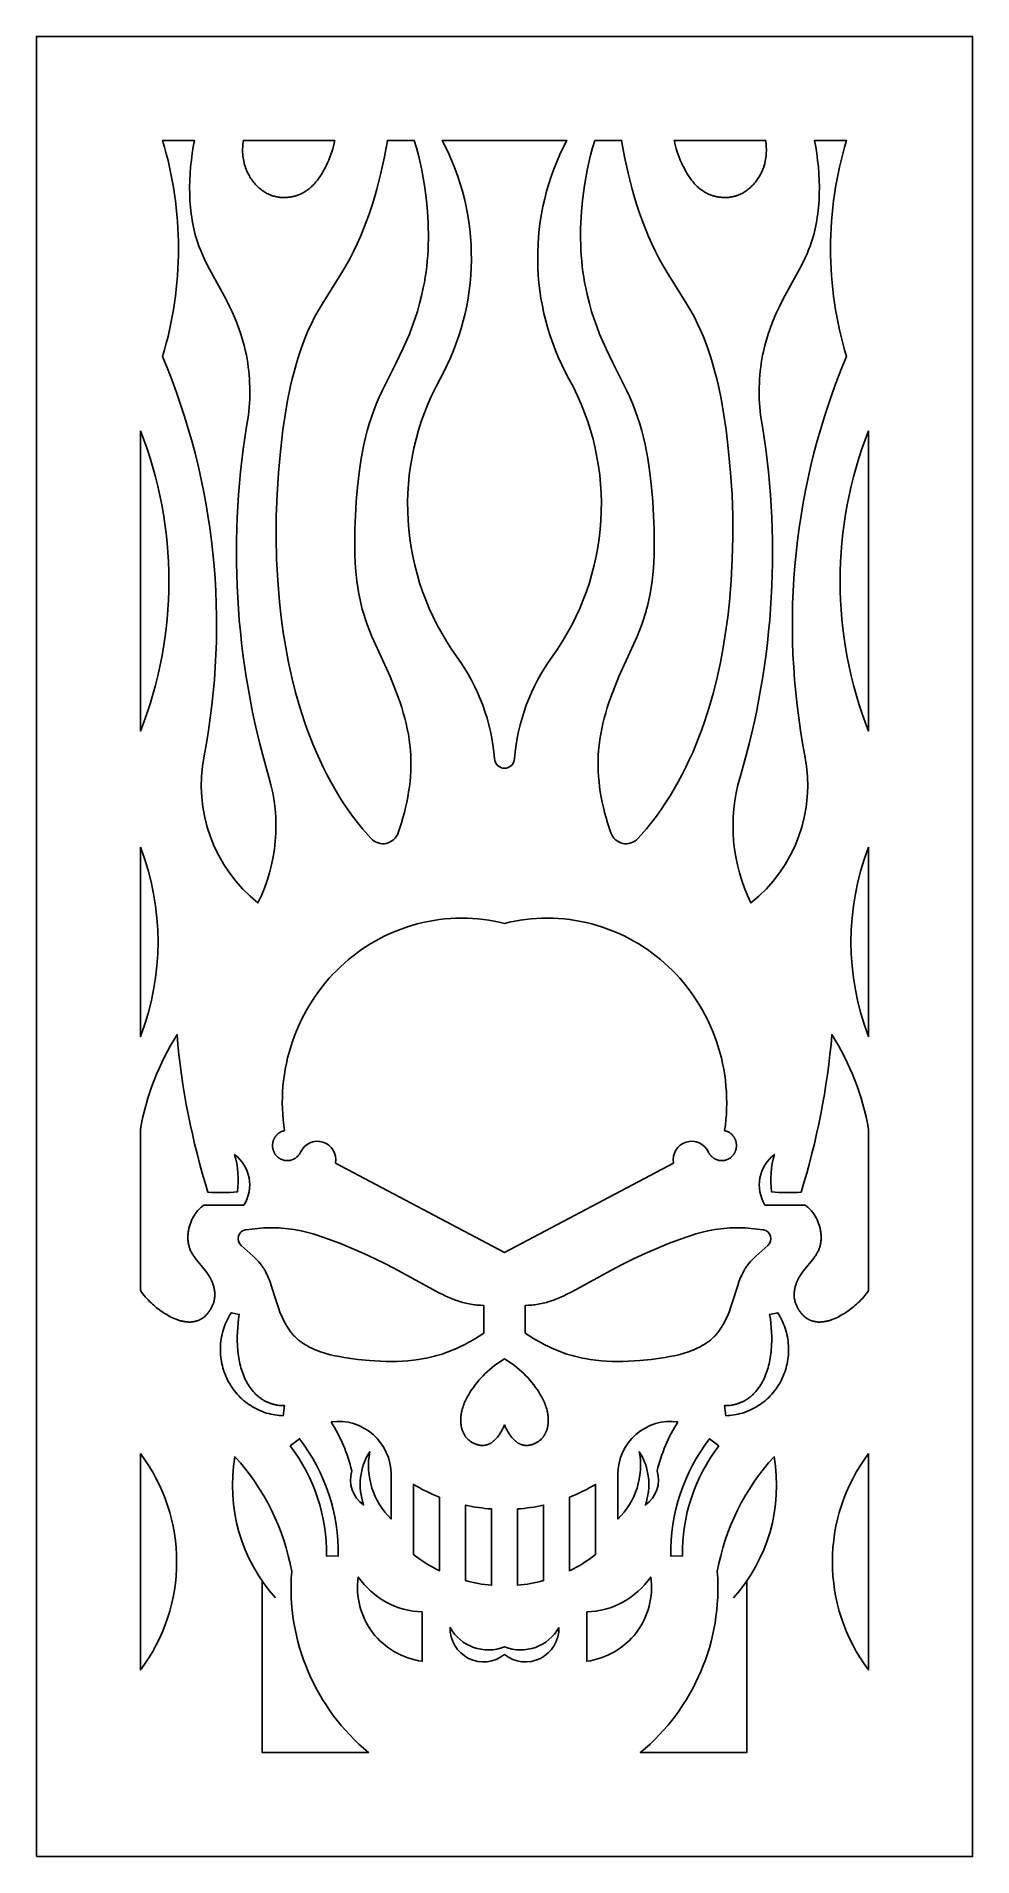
# Model space of a CAD drawing. Header units: millimetres. Extents: x 532 to 712, y 73 to 423.
import ezdxf

# ---------------------------------------------------------------- set-up
doc = ezdxf.new("R2010")
doc.units = ezdxf.units.MM
doc.layers.add('Layer 01', color=1, linetype='Continuous')

msp = doc.modelspace()

# ---------------------------------------------------------------- linework, layer by layer
at = {"layer": 'Layer 01'}
for points in [[(531.55, 72.98), (711.55, 72.98), (711.55, 422.98), (531.55, 422.98)], [(588.94, 402.98), (588.88, 402.7), (588.82, 402.42), (588.68, 401.88), (588.53, 401.33), (588.36, 400.79), (588.17, 400.26), (587.97, 399.73), (587.75, 399.2), (587.51, 398.67), (587.31, 398.24), (587.1, 397.81), (586.87, 397.38), (586.64, 396.96), (586.4, 396.55), (586.14, 396.14), (585.87, 395.75), (585.73, 395.55), (585.59, 395.36), (585.45, 395.18), (585.3, 394.99), (585.14, 394.81), (584.99, 394.64), (584.83, 394.46), (584.66, 394.3), (584.5, 394.13), (584.33, 393.98), (584.15, 393.82), (583.97, 393.67), (583.79, 393.53), (583.6, 393.39), (583.41, 393.26), (583.21, 393.13), (583.02, 393.01), (582.81, 392.9), (582.65, 392.82), (582.48, 392.73), (582.31, 392.66), (582.14, 392.58), (581.97, 392.51), (581.79, 392.45), (581.61, 392.39), (581.43, 392.33), (581.25, 392.28), (581.07, 392.23), (580.89, 392.19), (580.7, 392.15), (580.52, 392.11), (580.33, 392.08), (580.14, 392.06), (579.95, 392.04), (579.76, 392.02), (579.57, 392.01), (579.39, 392), (579.2, 392), (579.01, 392), (578.82, 392), (578.63, 392.02), (578.44, 392.03), (578.25, 392.05), (578.07, 392.08), (577.88, 392.11), (577.7, 392.14), (577.51, 392.18), (577.33, 392.23), (577.15, 392.28), (576.97, 392.33), (576.86, 392.37), (576.75, 392.41), (576.64, 392.45), (576.53, 392.49), (576.31, 392.58), (576.09, 392.68), (575.88, 392.79), (575.67, 392.91), (575.47, 393.03), (575.26, 393.15), (575.07, 393.29), (574.87, 393.43), (574.68, 393.58), (574.5, 393.73), (574.31, 393.89), (574.14, 394.05), (573.96, 394.22), (573.79, 394.39), (573.63, 394.57), (573.47, 394.75), (573.31, 394.94), (573.16, 395.13), (573.02, 395.33), (572.88, 395.52), (572.74, 395.73), (572.61, 395.93), (572.49, 396.14), (572.37, 396.35), (572.26, 396.57), (572.15, 396.78), (572.04, 397), (571.95, 397.22), (571.86, 397.45), (571.77, 397.67), (571.72, 397.83), (571.66, 397.99), (571.61, 398.16), (571.57, 398.32), (571.52, 398.48), (571.48, 398.65), (571.41, 398.98), (571.34, 399.31), (571.29, 399.64), (571.25, 399.98), (571.22, 400.31), (571.2, 400.65), (571.2, 400.98), (571.2, 401.32), (571.21, 401.65), (571.23, 401.98), (571.26, 402.32), (571.3, 402.65), (571.35, 402.98)], [(654.16, 402.98), (654.22, 402.7), (654.28, 402.42), (654.41, 401.88), (654.57, 401.33), (654.74, 400.79), (654.93, 400.26), (655.13, 399.73), (655.35, 399.2), (655.58, 398.67), (655.79, 398.24), (656, 397.81), (656.22, 397.38), (656.45, 396.96), (656.7, 396.55), (656.95, 396.14), (657.22, 395.75), (657.36, 395.55), (657.5, 395.36), (657.65, 395.18), (657.8, 394.99), (657.95, 394.81), (658.11, 394.64), (658.27, 394.46), (658.43, 394.3), (658.6, 394.13), (658.77, 393.98), (658.94, 393.82), (659.12, 393.67), (659.31, 393.53), (659.49, 393.39), (659.69, 393.26), (659.88, 393.13), (660.08, 393.01), (660.28, 392.9), (660.45, 392.82), (660.62, 392.73), (660.78, 392.66), (660.96, 392.58), (661.13, 392.51), (661.31, 392.45), (661.48, 392.39), (661.66, 392.33), (661.84, 392.28), (662.03, 392.23), (662.21, 392.19), (662.39, 392.15), (662.58, 392.11), (662.77, 392.08), (662.95, 392.06), (663.14, 392.04), (663.33, 392.02), (663.52, 392.01), (663.71, 392), (663.9, 392), (664.09, 392), (664.28, 392), (664.47, 392.02), (664.65, 392.03), (664.84, 392.05), (665.03, 392.08), (665.21, 392.11), (665.4, 392.14), (665.58, 392.18), (665.76, 392.23), (665.94, 392.28), (666.12, 392.33), (666.24, 392.37), (666.35, 392.41), (666.46, 392.45), (666.57, 392.49), (666.79, 392.58), (667, 392.68), (667.22, 392.79), (667.42, 392.91), (667.63, 393.03), (667.83, 393.15), (668.03, 393.29), (668.22, 393.43), (668.41, 393.58), (668.6, 393.73), (668.78, 393.89), (668.96, 394.05), (669.13, 394.22), (669.3, 394.39), (669.47, 394.57), (669.63, 394.75), (669.78, 394.94), (669.93, 395.13), (670.08, 395.33), (670.22, 395.52), (670.35, 395.73), (670.48, 395.93), (670.61, 396.14), (670.73, 396.35), (670.84, 396.57), (670.95, 396.78), (671.05, 397), (671.15, 397.22), (671.24, 397.45), (671.32, 397.67), (671.38, 397.83), (671.43, 397.99), (671.48, 398.16), (671.53, 398.32), (671.57, 398.48), (671.62, 398.65), (671.69, 398.98), (671.75, 399.31), (671.8, 399.64), (671.84, 399.98), (671.87, 400.31), (671.89, 400.65), (671.9, 400.98), (671.9, 401.32), (671.89, 401.65), (671.87, 401.98), (671.84, 402.32), (671.8, 402.65), (671.75, 402.98)], [(579.01, 157.75), (579.27, 159.69), (579, 159.69), (578.72, 159.7), (578.44, 159.72), (578.17, 159.75), (577.9, 159.79), (577.76, 159.81), (577.62, 159.83), (577.49, 159.86), (577.35, 159.89), (577.22, 159.92), (577.09, 159.96), (576.95, 160), (576.82, 160.04), (576.69, 160.08), (576.56, 160.12), (576.42, 160.17), (576.29, 160.22), (576.16, 160.27), (576.03, 160.33), (575.91, 160.38), (575.78, 160.44), (575.65, 160.51), (575.52, 160.57), (575.4, 160.64), (575.28, 160.71), (575.15, 160.78), (575.03, 160.86), (574.91, 160.94), (574.79, 161.02), (574.67, 161.1), (574.55, 161.19), (574.43, 161.28), (574.32, 161.37), (574.2, 161.46), (574.09, 161.56), (573.97, 161.66), (573.86, 161.76), (573.75, 161.86), (573.64, 161.97), (573.54, 162.08), (573.43, 162.19), (573.22, 162.42), (573.02, 162.66), (572.82, 162.92), (572.63, 163.18), (572.45, 163.45), (572.27, 163.73), (572.1, 164.02), (571.93, 164.32), (571.77, 164.62), (571.62, 164.94), (571.48, 165.26), (571.34, 165.59), (571.21, 165.93), (571.09, 166.28), (570.98, 166.63), (570.87, 166.99), (570.77, 167.36), (570.68, 167.73), (570.59, 168.11), (570.52, 168.5), (570.45, 168.89), (570.39, 169.28), (570.33, 169.68), (570.28, 170.08), (570.25, 170.49), (570.21, 170.9), (570.19, 171.31), (570.16, 172.15), (570.16, 172.99), (570.19, 173.83), (570.25, 174.68), (570.33, 175.53), (570.43, 176.38), (570.56, 177.22), (569.01, 177.56), (568.8, 177.22), (568.59, 176.87), (568.4, 176.51), (568.21, 176.14), (568.04, 175.76), (567.87, 175.37), (567.72, 174.98), (567.58, 174.58), (567.45, 174.17), (567.34, 173.76), (567.24, 173.34), (567.15, 172.91), (567.08, 172.49), (567.02, 172.06), (566.97, 171.62), (566.94, 171.19), (566.93, 170.76), (566.93, 170.32), (566.94, 169.89), (566.97, 169.45), (567.01, 169.02), (567.06, 168.6), (567.13, 168.17), (567.21, 167.75), (567.31, 167.34), (567.42, 166.93), (567.54, 166.53), (567.67, 166.13), (567.82, 165.74), (567.97, 165.36), (568.14, 164.99), (568.32, 164.62), (568.5, 164.27), (568.71, 163.91), (568.92, 163.56), (569.14, 163.22), (569.38, 162.88), (569.63, 162.54), (569.9, 162.22), (570.17, 161.9), (570.46, 161.58), (570.75, 161.28), (571.06, 160.99), (571.38, 160.71), (571.71, 160.43), (572.05, 160.17), (572.39, 159.92), (572.75, 159.69), (573.11, 159.46), (573.48, 159.25), (573.86, 159.05), (574.24, 158.87), (574.63, 158.7), (575.02, 158.54), (575.41, 158.4), (575.81, 158.27), (576.21, 158.15), (576.61, 158.05), (577.01, 157.97), (577.42, 157.9), (577.82, 157.84), (578.22, 157.8), (578.62, 157.77)], [(664.08, 157.75), (663.82, 159.69), (664.1, 159.69), (664.38, 159.7), (664.65, 159.72), (664.93, 159.75), (665.2, 159.79), (665.33, 159.81), (665.47, 159.83), (665.61, 159.86), (665.74, 159.89), (665.88, 159.92), (666.01, 159.96), (666.14, 160), (666.28, 160.04), (666.41, 160.08), (666.54, 160.12), (666.67, 160.17), (666.8, 160.22), (666.93, 160.27), (667.06, 160.33), (667.19, 160.38), (667.32, 160.44), (667.44, 160.51), (667.57, 160.57), (667.7, 160.64), (667.82, 160.71), (667.94, 160.78), (668.07, 160.86), (668.19, 160.94), (668.31, 161.02), (668.43, 161.1), (668.55, 161.19), (668.66, 161.28), (668.78, 161.37), (668.89, 161.46), (669.01, 161.56), (669.12, 161.66), (669.23, 161.76), (669.34, 161.86), (669.45, 161.97), (669.56, 162.08), (669.67, 162.19), (669.87, 162.42), (670.08, 162.66), (670.27, 162.92), (670.46, 163.18), (670.65, 163.45), (670.83, 163.73), (671, 164.02), (671.16, 164.32), (671.32, 164.62), (671.47, 164.94), (671.62, 165.26), (671.75, 165.59), (671.88, 165.93), (672, 166.28), (672.12, 166.63), (672.23, 166.99), (672.33, 167.36), (672.42, 167.73), (672.5, 168.11), (672.58, 168.5), (672.65, 168.89), (672.71, 169.28), (672.76, 169.68), (672.81, 170.08), (672.85, 170.49), (672.88, 170.9), (672.91, 171.31), (672.93, 172.15), (672.93, 172.99), (672.9, 173.83), (672.85, 174.68), (672.77, 175.53), (672.66, 176.38), (672.53, 177.22), (674.08, 177.56), (674.3, 177.22), (674.5, 176.87), (674.7, 176.51), (674.88, 176.14), (675.06, 175.76), (675.22, 175.37), (675.37, 174.98), (675.51, 174.58), (675.64, 174.17), (675.75, 173.76), (675.86, 173.34), (675.94, 172.91), (676.02, 172.49), (676.08, 172.06), (676.12, 171.62), (676.15, 171.19), (676.17, 170.76), (676.17, 170.32), (676.16, 169.89), (676.13, 169.45), (676.09, 169.02), (676.03, 168.6), (675.96, 168.17), (675.88, 167.75), (675.79, 167.34), (675.68, 166.93), (675.56, 166.53), (675.42, 166.13), (675.28, 165.74), (675.12, 165.36), (674.96, 164.99), (674.78, 164.62), (674.59, 164.27), (674.39, 163.91), (674.18, 163.56), (673.95, 163.22), (673.71, 162.88), (673.46, 162.54), (673.2, 162.22), (672.93, 161.9), (672.64, 161.58), (672.34, 161.28), (672.03, 160.99), (671.71, 160.71), (671.39, 160.43), (671.05, 160.17), (670.7, 159.92), (670.35, 159.69), (669.98, 159.46), (669.61, 159.25), (669.24, 159.05), (668.85, 158.87), (668.47, 158.7), (668.08, 158.54), (667.68, 158.4), (667.28, 158.27), (666.88, 158.15), (666.48, 158.05), (666.08, 157.97), (665.68, 157.9), (665.28, 157.84), (664.88, 157.8), (664.48, 157.77)], [(621.55, 168.7), (622.05, 168.4), (622.54, 168.08), (623.01, 167.75), (623.48, 167.41), (623.94, 167.04), (624.39, 166.67), (624.83, 166.28), (625.25, 165.87), (625.67, 165.45), (626.07, 165.02), (626.45, 164.58), (626.83, 164.13), (627.19, 163.67), (627.54, 163.19), (627.87, 162.71), (628.19, 162.22), (628.49, 161.71), (628.64, 161.45), (628.78, 161.2), (628.91, 160.93), (629.04, 160.67), (629.17, 160.4), (629.28, 160.14), (629.39, 159.86), (629.49, 159.59), (629.58, 159.31), (629.66, 159.03), (629.74, 158.74), (629.77, 158.6), (629.8, 158.45), (629.83, 158.31), (629.86, 158.16), (629.88, 158.02), (629.9, 157.87), (629.92, 157.72), (629.93, 157.58), (629.94, 157.43), (629.95, 157.29), (629.96, 157.14), (629.96, 156.99), (629.96, 156.84), (629.96, 156.7), (629.96, 156.55), (629.95, 156.4), (629.94, 156.26), (629.92, 156.11), (629.9, 155.97), (629.88, 155.82), (629.86, 155.68), (629.83, 155.53), (629.79, 155.39), (629.76, 155.25), (629.72, 155.11), (629.67, 154.97), (629.63, 154.84), (629.57, 154.7), (629.52, 154.57), (629.46, 154.44), (629.4, 154.31), (629.33, 154.18), (629.25, 154.06), (629.18, 153.94), (629.14, 153.88), (629.1, 153.82), (629.05, 153.76), (629.01, 153.7), (628.97, 153.64), (628.92, 153.59), (628.87, 153.53), (628.83, 153.48), (628.74, 153.38), (628.66, 153.29), (628.57, 153.21), (628.47, 153.12), (628.38, 153.04), (628.28, 152.96), (628.18, 152.88), (628.08, 152.81), (627.97, 152.74), (627.86, 152.67), (627.75, 152.61), (627.64, 152.54), (627.53, 152.48), (627.42, 152.43), (627.3, 152.38), (627.18, 152.33), (627.07, 152.28), (626.95, 152.24), (626.83, 152.2), (626.71, 152.17), (626.59, 152.13), (626.47, 152.11), (626.35, 152.09), (626.23, 152.07), (626.11, 152.05), (626.04, 152.05), (625.98, 152.04), (625.92, 152.04), (625.86, 152.04), (625.8, 152.03), (625.75, 152.03), (625.69, 152.03), (625.63, 152.04), (625.57, 152.04), (625.51, 152.04), (625.45, 152.05), (625.39, 152.06), (625.33, 152.06), (625.28, 152.07), (625.19, 152.09), (625.11, 152.11), (625.03, 152.13), (624.95, 152.15), (624.87, 152.17), (624.8, 152.2), (624.72, 152.23), (624.64, 152.26), (624.57, 152.29), (624.49, 152.33), (624.42, 152.36), (624.34, 152.4), (624.27, 152.44), (624.19, 152.48), (624.12, 152.53), (624.05, 152.57), (623.98, 152.62), (623.91, 152.67), (623.84, 152.72), (623.77, 152.78), (623.71, 152.83), (623.64, 152.89), (623.57, 152.94), (623.51, 153), (623.38, 153.12), (623.25, 153.25), (623.13, 153.38), (623.01, 153.52), (622.89, 153.66), (622.78, 153.8), (622.67, 153.95), (622.56, 154.1), (622.46, 154.25), (622.36, 154.4), (622.26, 154.56), (622.17, 154.72), (622.08, 154.88), (621.99, 155.04), (621.91, 155.2), (621.83, 155.36), (621.68, 155.68), (621.55, 156), (621.41, 155.68), (621.27, 155.36), (621.19, 155.2), (621.1, 155.04), (621.02, 154.88), (620.93, 154.72), (620.83, 154.56), (620.74, 154.4), (620.64, 154.25), (620.53, 154.1), (620.43, 153.95), (620.32, 153.8), (620.2, 153.66), (620.09, 153.52), (619.97, 153.38), (619.84, 153.25), (619.72, 153.12), (619.59, 153), (619.52, 152.94), (619.46, 152.89), (619.39, 152.83), (619.32, 152.78), (619.25, 152.72), (619.18, 152.67), (619.12, 152.62), (619.04, 152.57), (618.97, 152.53), (618.9, 152.48), (618.83, 152.44), (618.75, 152.4), (618.68, 152.36), (618.61, 152.33), (618.53, 152.29), (618.45, 152.26), (618.38, 152.23), (618.3, 152.2), (618.22, 152.17), (618.14, 152.15), (618.06, 152.13), (617.98, 152.11), (617.9, 152.09), (617.82, 152.07), (617.76, 152.06), (617.7, 152.06), (617.65, 152.05), (617.59, 152.04), (617.53, 152.04), (617.47, 152.04), (617.41, 152.03), (617.35, 152.03), (617.29, 152.03), (617.23, 152.04), (617.17, 152.04), (617.11, 152.04), (617.05, 152.05), (616.99, 152.05), (616.87, 152.07), (616.75, 152.09), (616.63, 152.11), (616.51, 152.13), (616.39, 152.17), (616.27, 152.2), (616.15, 152.24), (616.03, 152.28), (615.91, 152.33), (615.8, 152.38), (615.68, 152.43), (615.57, 152.48), (615.45, 152.54), (615.34, 152.61), (615.23, 152.67), (615.13, 152.74), (615.02, 152.81), (614.92, 152.88), (614.82, 152.96), (614.72, 153.04), (614.62, 153.12), (614.53, 153.21), (614.44, 153.29), (614.35, 153.38), (614.27, 153.48), (614.22, 153.53), (614.17, 153.59), (614.13, 153.64), (614.08, 153.7), (614.04, 153.76), (614, 153.82), (613.96, 153.88), (613.92, 153.94), (613.84, 154.06), (613.77, 154.18), (613.7, 154.31), (613.64, 154.44), (613.58, 154.57), (613.52, 154.7), (613.47, 154.84), (613.42, 154.97), (613.38, 155.11), (613.34, 155.25), (613.3, 155.39), (613.27, 155.53), (613.24, 155.68), (613.21, 155.82), (613.19, 155.97), (613.17, 156.11), (613.16, 156.26), (613.15, 156.4), (613.14, 156.55), (613.13, 156.7), (613.13, 156.84), (613.13, 156.99), (613.13, 157.14), (613.14, 157.29), (613.15, 157.43), (613.16, 157.58), (613.18, 157.72), (613.19, 157.87), (613.22, 158.02), (613.24, 158.16), (613.26, 158.31), (613.29, 158.45), (613.32, 158.6), (613.36, 158.74), (613.43, 159.03), (613.51, 159.31), (613.61, 159.59), (613.71, 159.86), (613.81, 160.14), (613.93, 160.4), (614.05, 160.67), (614.18, 160.93), (614.32, 161.2), (614.46, 161.45), (614.6, 161.71), (614.91, 162.22), (615.22, 162.71), (615.56, 163.19), (615.9, 163.67), (616.27, 164.13), (616.64, 164.58), (617.03, 165.02), (617.43, 165.45), (617.84, 165.87), (618.27, 166.28), (618.7, 166.67), (619.15, 167.04), (619.61, 167.41), (620.08, 167.75), (620.56, 168.08), (621.05, 168.4)]]:
    msp.add_lwpolyline(points, close=True, dxfattribs=at)
for points in [[(555.81, 361.41, 0.147208), (555.81, 402.98), (561.93, 402.98), (561.71, 401.72), (561.51, 400.46), (561.34, 399.18), (561.2, 397.89), (561.1, 396.59), (561.03, 395.29), (561.01, 394), (561.02, 392.7), (561.07, 391.4), (561.11, 390.76), (561.17, 390.11), (561.24, 389.47), (561.31, 388.84), (561.4, 388.2), (561.5, 387.57), (561.62, 386.94), (561.75, 386.32), (561.89, 385.7), (562.04, 385.08), (562.21, 384.47), (562.39, 383.86), (562.58, 383.26), (562.79, 382.67), (563.08, 381.91), (563.39, 381.16), (563.72, 380.42), (564.07, 379.69), (564.8, 378.24), (567.95, 372.5), (568.7, 371.04), (569.19, 370.01), (569.65, 368.96), (570.09, 367.9), (570.49, 366.82), (570.86, 365.74), (571.19, 364.64), (571.5, 363.53), (571.76, 362.41), (571.92, 361.66), (572.06, 360.9), (572.18, 360.14), (572.29, 359.38), (572.38, 358.61), (572.45, 357.84), (572.51, 357.07), (572.55, 356.3), (572.58, 355.53), (572.59, 354.75), (572.58, 353.98), (572.56, 353.21), (572.53, 352.44), (572.48, 351.67), (572.41, 350.9), (572.33, 350.14, 0.115976), (576.24, 280.55, -0.188967), (574.15, 256.35, -0.279578), (563.78, 284.65, 0.148381)], [(604.19, 402.98), (604.61, 401.56), (604.99, 400.14), (605.33, 398.7), (605.64, 397.26), (605.92, 395.8), (606.16, 394.34), (606.37, 392.88), (606.55, 391.4), (606.74, 389.3), (606.87, 387.19), (606.9, 386.13), (606.92, 385.08), (606.91, 384.02), (606.89, 382.97), (606.85, 381.91), (606.78, 380.86), (606.7, 379.81), (606.59, 378.76), (606.46, 377.72), (606.31, 376.67), (606.14, 375.64), (605.94, 374.61), (605.61, 373.09), (605.23, 371.59), (604.8, 370.1), (604.33, 368.63), (603.81, 367.17), (603.26, 365.72), (602.66, 364.29), (602.03, 362.88), (600.73, 360.22), (598.08, 354.96), (597.47, 353.63), (596.89, 352.28), (596.4, 351.02), (595.95, 349.74), (595.54, 348.45), (595.17, 347.14), (594.83, 345.83), (594.52, 344.5), (594.25, 343.16), (594, 341.81), (593.78, 340.45), (593.59, 339.08), (593.28, 336.33), (593.05, 333.55), (592.89, 330.76), (592.79, 328.24), (592.75, 325.72), (592.8, 323.21), (592.85, 321.96), (592.93, 320.72), (593.04, 319.48), (593.17, 318.25), (593.34, 317.03), (593.54, 315.82), (593.78, 314.62), (594.06, 313.43), (594.21, 312.83), (594.37, 312.25), (594.55, 311.66), (594.73, 311.08), (594.93, 310.49), (595.14, 309.9), (595.59, 308.74), (596.07, 307.58), (599.55, 299.88), (600.36, 297.91), (601.11, 295.92), (601.46, 294.92), (601.79, 293.91), (602.09, 292.9), (602.38, 291.88), (602.63, 290.85), (602.86, 289.83), (603.06, 288.79), (603.23, 287.76), (603.36, 286.71), (603.46, 285.67), (603.53, 284.68), (603.56, 283.68), (603.56, 282.69), (603.53, 281.69), (603.47, 280.69), (603.38, 279.69), (603.26, 278.69), (603.12, 277.69), (602.95, 276.7), (602.76, 275.7), (602.54, 274.71), (602.3, 273.73), (602.03, 272.74), (601.74, 271.77), (601.43, 270.8), (601.1, 269.84, -0.570777), (595.9, 268.74), (595.27, 269.43), (594.26, 270.61), (593.29, 271.82), (592.35, 273.06), (591.44, 274.33), (590.56, 275.62), (589.72, 276.94), (588.92, 278.28), (588.14, 279.64), (587.4, 281.03), (586.69, 282.43), (586.01, 283.85), (585.37, 285.29), (584.75, 286.74), (584.16, 288.21), (583.61, 289.68), (583.08, 291.17), (582.62, 292.57), (582.18, 293.98), (581.37, 296.82), (580.65, 299.69), (580.03, 302.57), (579.49, 305.47), (579.02, 308.38), (578.63, 311.31), (578.31, 314.24), (577.96, 318.36), (577.74, 322.48), (577.64, 326.61), (577.67, 330.75), (577.81, 334.89), (578.07, 339.04), (578.46, 343.19), (578.96, 347.34), (579.37, 350.16), (579.85, 352.97), (580.42, 355.76), (580.74, 357.14), (581.09, 358.51), (581.46, 359.87), (581.87, 361.22), (582.31, 362.56), (582.78, 363.88), (583.29, 365.18), (583.83, 366.46), (584.42, 367.73), (585.04, 368.97), (585.74, 370.23), (586.46, 371.47), (590.29, 377.59), (591.03, 378.84), (591.79, 380.23), (592.52, 381.64), (593.2, 383.07), (593.85, 384.52), (594.46, 385.99), (595.04, 387.48), (595.58, 388.98), (596.08, 390.5), (596.56, 392.03), (597, 393.58), (597.41, 395.13), (597.79, 396.69), (598.47, 399.82), (599.05, 402.98)], [(621.55, 282.26, 0.391343), (623.49, 284.1, -0.138297), (630.7, 303.68, 0.290571), (633.94, 357.11, -0.252956), (633.52, 402.98), (609.58, 402.98, -0.252956), (609.16, 357.11, 0.290571), (612.4, 303.68, -0.138297), (619.61, 284.1, 0.391343)], [(638.9, 402.98), (638.49, 401.56), (638.11, 400.14), (637.76, 398.7), (637.45, 397.26), (637.17, 395.8), (636.93, 394.34), (636.72, 392.88), (636.54, 391.4), (636.35, 389.3), (636.23, 387.19), (636.19, 386.13), (636.18, 385.08), (636.18, 384.02), (636.21, 382.97), (636.25, 381.91), (636.31, 380.86), (636.4, 379.81), (636.51, 378.76), (636.64, 377.72), (636.79, 376.67), (636.96, 375.64), (637.16, 374.61), (637.49, 373.09), (637.87, 371.59), (638.29, 370.1), (638.77, 368.63), (639.28, 367.17), (639.84, 365.72), (640.44, 364.29), (641.07, 362.88), (642.36, 360.22), (645.01, 354.96), (645.63, 353.63), (646.2, 352.28), (646.69, 351.02), (647.14, 349.74), (647.55, 348.45), (647.93, 347.14), (648.27, 345.83), (648.58, 344.5), (648.85, 343.16), (649.1, 341.81), (649.31, 340.45), (649.51, 339.08), (649.82, 336.33), (650.05, 333.55), (650.21, 330.76), (650.31, 328.24), (650.34, 325.72), (650.3, 323.21), (650.25, 321.96), (650.17, 320.72), (650.06, 319.48), (649.92, 318.25), (649.75, 317.03), (649.55, 315.82), (649.31, 314.62), (649.04, 313.43), (648.88, 312.83), (648.72, 312.25), (648.55, 311.66), (648.36, 311.08), (648.16, 310.49), (647.95, 309.9), (647.51, 308.74), (647.03, 307.58), (643.54, 299.88), (642.73, 297.91), (641.98, 295.92), (641.63, 294.92), (641.31, 293.91), (641, 292.9), (640.72, 291.88), (640.46, 290.85), (640.24, 289.83), (640.04, 288.79), (639.87, 287.76), (639.73, 286.71), (639.63, 285.67), (639.57, 284.68), (639.54, 283.68), (639.54, 282.69), (639.57, 281.69), (639.63, 280.69), (639.72, 279.69), (639.83, 278.69), (639.97, 277.69), (640.14, 276.7), (640.34, 275.7), (640.56, 274.71), (640.8, 273.73), (641.07, 272.74), (641.36, 271.77), (641.67, 270.8), (642, 269.84, 0.570777), (647.2, 268.74), (647.82, 269.43), (648.83, 270.61), (649.81, 271.82), (650.75, 273.06), (651.66, 274.33), (652.53, 275.62), (653.37, 276.94), (654.18, 278.28), (654.95, 279.64), (655.69, 281.03), (656.4, 282.43), (657.08, 283.85), (657.73, 285.29), (658.35, 286.74), (658.93, 288.21), (659.49, 289.68), (660.01, 291.17), (660.48, 292.57), (660.92, 293.98), (661.73, 296.82), (662.44, 299.69), (663.07, 302.57), (663.61, 305.47), (664.07, 308.38), (664.46, 311.31), (664.79, 314.24), (665.13, 318.36), (665.35, 322.48), (665.45, 326.61), (665.43, 330.75), (665.29, 334.89), (665.02, 339.04), (664.64, 343.19), (664.14, 347.34), (663.72, 350.16), (663.24, 352.97), (662.67, 355.76), (662.35, 357.14), (662.01, 358.51), (661.63, 359.87), (661.23, 361.22), (660.79, 362.56), (660.32, 363.88), (659.81, 365.18), (659.26, 366.46), (658.68, 367.73), (658.05, 368.97), (657.36, 370.23), (656.63, 371.47), (652.8, 377.59), (652.07, 378.84), (651.3, 380.23), (650.58, 381.64), (649.89, 383.07), (649.24, 384.52), (648.63, 385.99), (648.06, 387.48), (647.52, 388.98), (647.01, 390.5), (646.54, 392.03), (646.1, 393.58), (645.68, 395.13), (645.3, 396.69), (644.62, 399.82), (644.05, 402.98)], [(687.29, 361.41, -0.147208), (687.29, 402.98), (681.16, 402.98), (681.39, 401.72), (681.59, 400.46), (681.76, 399.18), (681.89, 397.89), (682, 396.59), (682.06, 395.29), (682.09, 394), (682.08, 392.7), (682.02, 391.4), (681.98, 390.76), (681.93, 390.11), (681.86, 389.47), (681.78, 388.84), (681.69, 388.2), (681.59, 387.57), (681.48, 386.94), (681.35, 386.32), (681.21, 385.7), (681.06, 385.08), (680.89, 384.47), (680.71, 383.86), (680.52, 383.26), (680.31, 382.67), (680.02, 381.91), (679.71, 381.16), (679.38, 380.42), (679.03, 379.69), (678.29, 378.24), (675.14, 372.5), (674.4, 371.04), (673.91, 370.01), (673.44, 368.96), (673.01, 367.9), (672.61, 366.82), (672.24, 365.74), (671.9, 364.64), (671.6, 363.53), (671.33, 362.41), (671.18, 361.66), (671.04, 360.9), (670.92, 360.14), (670.81, 359.38), (670.72, 358.61), (670.65, 357.84), (670.59, 357.07), (670.55, 356.3), (670.52, 355.53), (670.51, 354.75), (670.51, 353.98), (670.53, 353.21), (670.57, 352.44), (670.62, 351.67), (670.68, 350.9), (670.76, 350.14, -0.115976), (666.85, 280.55, 0.188967), (668.94, 256.35, 0.279578), (679.31, 284.65, -0.148381)], [(551.55, 347.15, -0.188983), (551.55, 289.39)], [(691.55, 347.15, 0.188983), (691.55, 289.39)], [(551.55, 267.1, -0.18578), (551.55, 230.65)], [(691.55, 267.1, 0.18578), (691.55, 230.65)], [(621.55, 252.42), (622.54, 252.65), (623.55, 252.86), (624.57, 253.03), (625.6, 253.17), (626.65, 253.29), (627.69, 253.37), (628.75, 253.42), (629.81, 253.43), (630.88, 253.41), (631.95, 253.36), (633.02, 253.27), (634.09, 253.15), (635.15, 252.99), (636.22, 252.8), (637.28, 252.57), (638.33, 252.32), (639.37, 252.02), (640.4, 251.7), (641.42, 251.34), (642.43, 250.95), (643.43, 250.53), (644.4, 250.07), (645.36, 249.59), (646.31, 249.08), (647.23, 248.54), (648.14, 247.98), (649.02, 247.39), (649.88, 246.77), (650.71, 246.14), (651.53, 245.48), (652.31, 244.8), (653.08, 244.1), (653.82, 243.38), (654.54, 242.64), (655.25, 241.86), (655.94, 241.06), (656.61, 240.24), (657.26, 239.38), (657.89, 238.51), (658.49, 237.61), (659.07, 236.69), (659.62, 235.75), (660.14, 234.79), (660.63, 233.81), (661.1, 232.81), (661.54, 231.79), (661.94, 230.77), (662.32, 229.72), (662.66, 228.67), (662.97, 227.61), (663.25, 226.54), (663.49, 225.46), (663.7, 224.38), (663.88, 223.29), (664.02, 222.2), (664.13, 221.11), (664.21, 220.02), (664.26, 218.94), (664.27, 217.86), (664.25, 216.78), (664.2, 215.72), (664.12, 214.66), (664.01, 213.61), (663.86, 212.57), (663.95, 212.55), (664.03, 212.53), (664.12, 212.5), (664.2, 212.48), (664.29, 212.45), (664.37, 212.41), (664.45, 212.38), (664.54, 212.34), (664.62, 212.3), (664.7, 212.25), (664.78, 212.21), (664.85, 212.16), (664.93, 212.1), (665, 212.05), (665.08, 211.99), (665.15, 211.93), (665.22, 211.87), (665.29, 211.8), (665.35, 211.74), (665.41, 211.67), (665.47, 211.6), (665.53, 211.52), (665.59, 211.45), (665.64, 211.37), (665.69, 211.3), (665.74, 211.22), (665.78, 211.14), (665.82, 211.06), (665.86, 210.98), (665.9, 210.89), (665.94, 210.81), (665.97, 210.73), (666, 210.64), (666.02, 210.56), (666.05, 210.47), (666.07, 210.38), (666.09, 210.29), (666.1, 210.2), (666.12, 210.11), (666.13, 210.02), (666.14, 209.93), (666.14, 209.83), (666.14, 209.74), (666.14, 209.65), (666.14, 209.55), (666.13, 209.46), (666.12, 209.36), (666.11, 209.27), (666.1, 209.18), (666.08, 209.08), (666.06, 208.99), (666.03, 208.9), (666, 208.81), (665.98, 208.72), (665.94, 208.63), (665.91, 208.55), (665.87, 208.46), (665.83, 208.38), (665.79, 208.3), (665.74, 208.22), (665.7, 208.14), (665.65, 208.07), (665.6, 207.99), (665.55, 207.92), (665.49, 207.85), (665.43, 207.79), (665.38, 207.72), (665.31, 207.65), (665.25, 207.59), (665.18, 207.53), (665.11, 207.47), (665.04, 207.41), (664.97, 207.35), (664.9, 207.3), (664.82, 207.25), (664.74, 207.2), (664.66, 207.15), (664.58, 207.11), (664.5, 207.07), (664.41, 207.03), (664.33, 207), (664.24, 206.96), (664.15, 206.93), (664.07, 206.91), (663.98, 206.88), (663.89, 206.86), (663.8, 206.84), (663.71, 206.83), (663.62, 206.82), (663.53, 206.81), (663.44, 206.8), (663.35, 206.8), (663.26, 206.8), (663.17, 206.8), (663.09, 206.81), (663, 206.82), (662.91, 206.83), (662.83, 206.84), (662.74, 206.86), (662.65, 206.88), (662.57, 206.9), (662.48, 206.93), (662.4, 206.95), (662.31, 206.99), (662.23, 207.02), (662.14, 207.06), (662.06, 207.1), (661.98, 207.14), (661.9, 207.19), (661.82, 207.23), (661.74, 207.28), (661.67, 207.34), (661.59, 207.39), (661.52, 207.45), (661.45, 207.51), (661.38, 207.58), (661.31, 207.64), (661.25, 207.71), (661.19, 207.78), (661.13, 207.85), (661.07, 207.92), (661.02, 207.99), (660.97, 208.07), (660.92, 208.15), (660.87, 208.22), (660.83, 208.3), (660.79, 208.38), (660.75, 208.46, 0.883883), (654.06, 206.34), (621.55, 189.15), (589.04, 206.34, 0.883883), (582.35, 208.46), (582.31, 208.38), (582.27, 208.3), (582.23, 208.22), (582.18, 208.15), (582.13, 208.07), (582.08, 207.99), (582.02, 207.92), (581.97, 207.85), (581.91, 207.78), (581.85, 207.71), (581.78, 207.64), (581.72, 207.58), (581.65, 207.51), (581.58, 207.45), (581.5, 207.39), (581.43, 207.34), (581.35, 207.28), (581.28, 207.23), (581.2, 207.19), (581.12, 207.14), (581.04, 207.1), (580.95, 207.06), (580.87, 207.02), (580.78, 206.99), (580.7, 206.95), (580.61, 206.93), (580.53, 206.9), (580.44, 206.88), (580.35, 206.86), (580.27, 206.84), (580.18, 206.83), (580.1, 206.82), (580.01, 206.81), (579.92, 206.8), (579.83, 206.8), (579.75, 206.8), (579.66, 206.8), (579.57, 206.81), (579.48, 206.82), (579.39, 206.83), (579.3, 206.84), (579.21, 206.86), (579.12, 206.88), (579.03, 206.91), (578.94, 206.93), (578.85, 206.96), (578.77, 207), (578.68, 207.03), (578.6, 207.07), (578.52, 207.11), (578.43, 207.15), (578.35, 207.2), (578.28, 207.25), (578.2, 207.3), (578.12, 207.35), (578.05, 207.41), (577.98, 207.47), (577.91, 207.53), (577.85, 207.59), (577.78, 207.65), (577.72, 207.72), (577.66, 207.79), (577.6, 207.85), (577.55, 207.92), (577.5, 207.99), (577.45, 208.07), (577.4, 208.14), (577.35, 208.22), (577.31, 208.3), (577.27, 208.38), (577.23, 208.46), (577.19, 208.55), (577.15, 208.63), (577.12, 208.72), (577.09, 208.81), (577.06, 208.9), (577.04, 208.99), (577.02, 209.08), (577, 209.18), (576.98, 209.27), (576.97, 209.36), (576.96, 209.46), (576.96, 209.55), (576.95, 209.65), (576.95, 209.74), (576.95, 209.83), (576.96, 209.93), (576.97, 210.02), (576.98, 210.11), (576.99, 210.2), (577.01, 210.29), (577.03, 210.38), (577.05, 210.47), (577.07, 210.56), (577.1, 210.64), (577.13, 210.73), (577.16, 210.81), (577.19, 210.89), (577.23, 210.98), (577.27, 211.06), (577.31, 211.14), (577.36, 211.22), (577.41, 211.3), (577.46, 211.37), (577.51, 211.45), (577.56, 211.52), (577.62, 211.6), (577.68, 211.67), (577.75, 211.74), (577.81, 211.8), (577.88, 211.87), (577.95, 211.93), (578.02, 211.99), (578.09, 212.05), (578.17, 212.1), (578.24, 212.16), (578.32, 212.21), (578.4, 212.25), (578.48, 212.3), (578.56, 212.34), (578.64, 212.38), (578.72, 212.41), (578.81, 212.45), (578.89, 212.48), (578.98, 212.5), (579.06, 212.53), (579.15, 212.55), (579.23, 212.57), (579.09, 213.61), (578.98, 214.66), (578.9, 215.72), (578.85, 216.78), (578.83, 217.86), (578.84, 218.94), (578.89, 220.02), (578.96, 221.11), (579.07, 222.2), (579.22, 223.29), (579.4, 224.38), (579.61, 225.46), (579.85, 226.54), (580.13, 227.61), (580.44, 228.67), (580.78, 229.72), (581.15, 230.77), (581.56, 231.79), (581.99, 232.81), (582.46, 233.81), (582.96, 234.79), (583.48, 235.75), (584.03, 236.69), (584.61, 237.61), (585.21, 238.51), (585.83, 239.38), (586.48, 240.24), (587.15, 241.06), (587.84, 241.86), (588.55, 242.64), (589.28, 243.38), (590.02, 244.1), (590.78, 244.8), (591.57, 245.48), (592.38, 246.14), (593.22, 246.77), (594.08, 247.39), (594.96, 247.98), (595.86, 248.54), (596.79, 249.08), (597.73, 249.59), (598.69, 250.07), (599.67, 250.53), (600.66, 250.95), (601.67, 251.34), (602.69, 251.7), (603.73, 252.02), (604.77, 252.32), (605.82, 252.57), (606.88, 252.8), (607.94, 252.99), (609.01, 253.15), (610.08, 253.27), (611.15, 253.36), (612.22, 253.41), (613.28, 253.43), (614.34, 253.42), (615.4, 253.37), (616.45, 253.29), (617.49, 253.17), (618.52, 253.03), (619.54, 252.86), (620.55, 252.65)], [(571.46, 198.27), (563.72, 198.27), (563.56, 198.14), (563.41, 198.01), (563.25, 197.87), (563.1, 197.73), (562.96, 197.59), (562.82, 197.44), (562.68, 197.29), (562.54, 197.13), (562.41, 196.98), (562.28, 196.81), (562.16, 196.65), (562.04, 196.48), (561.92, 196.3), (561.81, 196.13), (561.7, 195.94), (561.6, 195.76), (561.52, 195.6), (561.43, 195.43), (561.36, 195.26), (561.28, 195.09), (561.21, 194.91), (561.15, 194.74), (561.09, 194.56), (561.03, 194.38), (560.98, 194.2), (560.93, 194.01), (560.88, 193.83), (560.84, 193.64), (560.8, 193.46), (560.77, 193.27), (560.74, 193.08), (560.72, 192.9), (560.7, 192.71), (560.69, 192.52), (560.68, 192.33), (560.67, 192.15), (560.67, 191.96), (560.68, 191.78), (560.69, 191.59), (560.7, 191.41), (560.72, 191.23), (560.74, 191.05), (560.77, 190.87), (560.81, 190.69), (560.85, 190.52), (560.89, 190.35), (560.94, 190.18), (560.99, 190.01), (561.03, 189.92), (561.06, 189.83), (561.13, 189.66), (561.2, 189.49), (561.29, 189.32), (561.37, 189.16), (561.46, 189), (561.56, 188.83), (561.66, 188.68), (561.76, 188.52), (561.86, 188.36), (562.09, 188.06), (562.32, 187.76), (563.81, 185.95), (564.05, 185.64), (564.29, 185.32), (564.4, 185.16), (564.51, 185), (564.68, 184.73), (564.85, 184.46), (565, 184.18), (565.07, 184.04), (565.14, 183.9), (565.21, 183.76), (565.27, 183.62), (565.33, 183.47), (565.39, 183.33), (565.45, 183.18), (565.5, 183.03), (565.55, 182.89), (565.6, 182.74), (565.64, 182.59), (565.68, 182.44), (565.71, 182.29), (565.74, 182.13), (565.77, 181.98), (565.8, 181.83), (565.82, 181.68), (565.83, 181.52), (565.84, 181.37), (565.85, 181.22), (565.85, 181.06), (565.85, 180.91), (565.85, 180.76), (565.84, 180.6), (565.82, 180.45), (565.8, 180.29), (565.78, 180.14), (565.75, 180), (565.71, 179.85), (565.68, 179.7), (565.64, 179.55), (565.59, 179.41), (565.54, 179.26), (565.49, 179.12), (565.43, 178.98), (565.37, 178.84), (565.3, 178.7), (565.23, 178.56), (565.16, 178.42), (565.09, 178.29), (565.01, 178.15), (564.92, 178.02), (564.84, 177.9), (564.75, 177.77), (564.66, 177.65), (564.57, 177.53), (564.47, 177.41), (564.37, 177.3), (564.27, 177.19), (564.17, 177.08), (564.06, 176.98), (563.95, 176.88), (563.84, 176.78), (563.73, 176.69), (563.61, 176.6), (563.5, 176.52), (563.38, 176.44), (563.26, 176.37), (563.19, 176.33), (563.13, 176.29), (563.06, 176.25), (562.99, 176.22), (562.92, 176.19), (562.85, 176.15), (562.79, 176.12), (562.72, 176.09), (562.65, 176.06), (562.57, 176.04), (562.5, 176.01), (562.43, 175.99), (562.36, 175.97), (562.29, 175.94), (562.22, 175.92), (562.14, 175.91), (562, 175.87), (561.85, 175.84), (561.7, 175.82), (561.55, 175.8), (561.4, 175.78), (561.25, 175.77), (561.09, 175.77), (560.94, 175.77), (560.78, 175.77), (560.63, 175.78), (560.47, 175.79), (560.31, 175.81), (560.15, 175.83), (560, 175.85), (559.84, 175.88), (559.68, 175.92), (559.52, 175.95), (559.36, 175.99), (559.19, 176.03), (559.03, 176.08), (558.87, 176.13), (558.71, 176.19), (558.55, 176.24), (558.39, 176.3), (558.06, 176.43), (557.74, 176.58), (557.42, 176.73), (557.1, 176.89), (556.79, 177.07), (556.47, 177.25), (556.16, 177.44), (555.86, 177.64), (555.55, 177.85), (555.25, 178.07), (554.96, 178.29), (554.67, 178.51), (554.39, 178.74), (554.12, 178.98), (553.85, 179.22), (553.59, 179.46), (553.3, 179.74), (553.02, 180.03), (552.75, 180.32), (552.49, 180.61), (552.24, 180.9), (552, 181.2), (551.77, 181.51), (551.55, 181.81), (551.55, 212.82, -0.095825), (558.58, 231.04, 0.054259), (564.53, 200.71, 0.034577), (570.2, 200.8, 0.101775), (569.65, 207.99, -0.385839)], [(671.63, 198.27), (679.38, 198.27), (679.53, 198.14), (679.69, 198.01), (679.84, 197.87), (679.99, 197.73), (680.14, 197.59), (680.28, 197.44), (680.42, 197.29), (680.56, 197.13), (680.69, 196.98), (680.82, 196.81), (680.94, 196.65), (681.06, 196.48), (681.18, 196.3), (681.29, 196.13), (681.39, 195.94), (681.5, 195.76), (681.58, 195.6), (681.66, 195.43), (681.74, 195.26), (681.81, 195.09), (681.88, 194.91), (681.95, 194.74), (682.01, 194.56), (682.07, 194.38), (682.12, 194.2), (682.17, 194.01), (682.21, 193.83), (682.26, 193.64), (682.29, 193.46), (682.32, 193.27), (682.35, 193.08), (682.38, 192.9), (682.39, 192.71), (682.41, 192.52), (682.42, 192.33), (682.42, 192.15), (682.42, 191.96), (682.42, 191.78), (682.41, 191.59), (682.4, 191.41), (682.38, 191.23), (682.35, 191.05), (682.32, 190.87), (682.29, 190.69), (682.25, 190.52), (682.21, 190.35), (682.16, 190.18), (682.1, 190.01), (682.07, 189.92), (682.04, 189.83), (681.97, 189.66), (681.89, 189.49), (681.81, 189.32), (681.72, 189.16), (681.63, 189), (681.54, 188.83), (681.44, 188.68), (681.34, 188.52), (681.23, 188.36), (681.01, 188.06), (680.78, 187.76), (679.29, 185.95), (679.04, 185.64), (678.81, 185.32), (678.69, 185.16), (678.58, 185), (678.41, 184.73), (678.25, 184.46), (678.1, 184.18), (678.03, 184.04), (677.96, 183.9), (677.89, 183.76), (677.82, 183.62), (677.76, 183.47), (677.7, 183.33), (677.65, 183.18), (677.6, 183.03), (677.55, 182.89), (677.5, 182.74), (677.46, 182.59), (677.42, 182.44), (677.38, 182.29), (677.35, 182.13), (677.32, 181.98), (677.3, 181.83), (677.28, 181.68), (677.26, 181.52), (677.25, 181.37), (677.24, 181.22), (677.24, 181.06), (677.24, 180.91), (677.25, 180.76), (677.26, 180.6), (677.27, 180.45), (677.29, 180.29), (677.32, 180.14), (677.35, 180), (677.38, 179.85), (677.42, 179.7), (677.46, 179.55), (677.51, 179.41), (677.56, 179.26), (677.61, 179.12), (677.67, 178.98), (677.73, 178.84), (677.79, 178.7), (677.86, 178.56), (677.94, 178.42), (678.01, 178.29), (678.09, 178.15), (678.17, 178.02), (678.26, 177.9), (678.34, 177.77), (678.44, 177.65), (678.53, 177.53), (678.63, 177.41), (678.72, 177.3), (678.83, 177.19), (678.93, 177.08), (679.04, 176.98), (679.14, 176.88), (679.25, 176.78), (679.37, 176.69), (679.48, 176.6), (679.6, 176.52), (679.72, 176.44), (679.83, 176.37), (679.9, 176.33), (679.97, 176.29), (680.04, 176.25), (680.1, 176.22), (680.17, 176.19), (680.24, 176.15), (680.31, 176.12), (680.38, 176.09), (680.45, 176.06), (680.52, 176.04), (680.59, 176.01), (680.66, 175.99), (680.73, 175.97), (680.81, 175.94), (680.88, 175.92), (680.95, 175.91), (681.1, 175.87), (681.25, 175.84), (681.39, 175.82), (681.54, 175.8), (681.7, 175.78), (681.85, 175.77), (682, 175.77), (682.16, 175.77), (682.31, 175.77), (682.47, 175.78), (682.63, 175.79), (682.78, 175.81), (682.94, 175.83), (683.1, 175.85), (683.26, 175.88), (683.42, 175.92), (683.58, 175.95), (683.74, 175.99), (683.9, 176.03), (684.06, 176.08), (684.22, 176.13), (684.39, 176.19), (684.55, 176.24), (684.71, 176.3), (685.03, 176.43), (685.35, 176.58), (685.67, 176.73), (685.99, 176.89), (686.31, 177.07), (686.62, 177.25), (686.93, 177.44), (687.24, 177.64), (687.54, 177.85), (687.84, 178.07), (688.13, 178.29), (688.42, 178.51), (688.7, 178.74), (688.98, 178.98), (689.25, 179.22), (689.5, 179.46), (689.8, 179.74), (690.08, 180.03), (690.35, 180.32), (690.61, 180.61), (690.86, 180.9), (691.1, 181.2), (691.33, 181.51), (691.55, 181.81), (691.55, 212.82, 0.095825), (684.51, 231.04, -0.054259), (678.56, 200.71, -0.034577), (672.9, 200.8, -0.101775), (673.44, 207.99, 0.385839)], [(570.9, 190.5), (572.66, 188.95), (573.23, 188.42), (573.51, 188.16), (573.78, 187.88), (574.04, 187.61), (574.3, 187.32), (574.55, 187.03), (574.78, 186.74), (574.89, 186.59), (575.01, 186.43), (575.11, 186.28), (575.22, 186.12), (575.31, 185.97), (575.41, 185.82), (575.5, 185.66), (575.59, 185.51), (575.75, 185.19), (575.91, 184.86), (576.06, 184.53), (576.2, 184.19), (576.34, 183.85), (576.47, 183.51), (576.71, 182.8), (577.69, 179.64), (578.02, 178.66), (578.38, 177.69), (578.57, 177.22), (578.77, 176.75), (578.98, 176.29), (579.2, 175.85), (579.43, 175.41), (579.55, 175.2), (579.67, 174.98), (579.8, 174.78), (579.93, 174.57), (580.07, 174.37), (580.2, 174.18), (580.35, 173.98), (580.49, 173.79), (580.64, 173.61), (580.79, 173.43), (580.93, 173.28), (581.07, 173.13), (581.21, 172.98), (581.35, 172.84), (581.5, 172.7), (581.65, 172.57), (581.8, 172.43), (581.96, 172.3), (582.12, 172.18), (582.28, 172.05), (582.44, 171.93), (582.61, 171.81), (582.78, 171.7), (582.95, 171.58), (583.3, 171.37), (583.65, 171.16), (584.02, 170.96), (584.39, 170.78), (584.78, 170.6), (585.16, 170.43), (585.56, 170.27), (585.96, 170.12), (586.37, 169.98), (586.78, 169.85), (587.2, 169.72), (587.63, 169.6), (588.06, 169.49), (588.92, 169.29), (589.8, 169.11), (590.69, 168.95), (591.58, 168.81), (593.36, 168.58), (595.56, 168.37), (596.64, 168.29), (597.72, 168.23), (598.79, 168.2), (599.85, 168.19), (600.91, 168.21), (601.95, 168.26), (602.99, 168.33), (604.02, 168.44), (605.04, 168.57), (606.06, 168.74), (606.56, 168.84), (607.06, 168.95), (607.56, 169.06), (608.06, 169.19), (608.56, 169.32), (609.06, 169.47), (609.55, 169.62), (610.04, 169.78), (610.53, 169.96), (611.02, 170.14), (611.51, 170.33), (611.99, 170.54), (612.47, 170.75), (612.95, 170.97), (613.9, 171.43), (614.83, 171.93), (615.76, 172.46), (616.66, 173.02), (617.55, 173.61), (617.55, 178.95), (616.93, 178.98), (616.31, 179.03), (616, 179.06), (615.69, 179.09), (615.39, 179.14), (615.08, 179.18), (614.76, 179.24), (614.44, 179.31), (614.13, 179.38), (613.81, 179.46), (613.5, 179.54), (613.18, 179.63), (612.87, 179.73), (612.57, 179.83), (611.95, 180.05), (611.34, 180.29), (610.74, 180.55), (610.14, 180.82), (609.54, 181.11), (608.95, 181.41), (607.78, 182.03), (601.09, 185.69), (598.91, 186.82), (596.71, 187.9), (594.5, 188.94), (592.27, 189.93), (590.02, 190.85), (587.73, 191.72), (586.25, 192.24), (585.5, 192.49), (584.75, 192.72), (583.99, 192.93), (583.23, 193.13), (582.46, 193.31), (581.7, 193.46), (581.12, 193.56), (580.54, 193.64), (579.96, 193.72), (579.38, 193.77), (578.8, 193.82), (578.22, 193.85), (577.63, 193.88), (577.05, 193.89), (576.46, 193.88), (575.88, 193.87), (575.29, 193.85), (574.71, 193.82), (573.54, 193.72), (572.38, 193.59), (571.76, 193.5, 0.629372)], [(672.2, 190.5), (670.44, 188.95), (669.86, 188.42), (669.59, 188.16), (669.32, 187.88), (669.05, 187.61), (668.8, 187.32), (668.55, 187.03), (668.31, 186.74), (668.2, 186.59), (668.09, 186.43), (667.98, 186.28), (667.88, 186.12), (667.78, 185.97), (667.69, 185.82), (667.6, 185.66), (667.51, 185.51), (667.34, 185.19), (667.18, 184.86), (667.03, 184.53), (666.89, 184.19), (666.76, 183.85), (666.63, 183.51), (666.39, 182.8), (665.4, 179.64), (665.07, 178.66), (664.72, 177.69), (664.53, 177.22), (664.33, 176.75), (664.12, 176.29), (663.9, 175.85), (663.67, 175.41), (663.54, 175.2), (663.42, 174.98), (663.29, 174.78), (663.16, 174.57), (663.03, 174.37), (662.89, 174.18), (662.75, 173.98), (662.61, 173.79), (662.46, 173.61), (662.3, 173.43), (662.17, 173.28), (662.03, 173.13), (661.89, 172.98), (661.74, 172.84), (661.6, 172.7), (661.45, 172.57), (661.29, 172.43), (661.14, 172.3), (660.98, 172.18), (660.82, 172.05), (660.65, 171.93), (660.49, 171.81), (660.32, 171.7), (660.15, 171.58), (659.8, 171.37), (659.44, 171.16), (659.08, 170.96), (658.7, 170.78), (658.32, 170.6), (657.93, 170.43), (657.54, 170.27), (657.13, 170.12), (656.72, 169.98), (656.31, 169.85), (655.89, 169.72), (655.47, 169.6), (655.04, 169.49), (654.17, 169.29), (653.3, 169.11), (652.41, 168.95), (651.52, 168.81), (649.73, 168.58), (647.54, 168.37), (646.45, 168.29), (645.37, 168.23), (644.3, 168.2), (643.24, 168.19), (642.19, 168.21), (641.14, 168.26), (640.11, 168.33), (639.08, 168.44), (638.05, 168.57), (637.04, 168.74), (636.53, 168.84), (636.03, 168.95), (635.53, 169.06), (635.03, 169.19), (634.54, 169.32), (634.04, 169.47), (633.55, 169.62), (633.05, 169.78), (632.56, 169.96), (632.08, 170.14), (631.59, 170.33), (631.1, 170.54), (630.62, 170.75), (630.14, 170.97), (629.2, 171.43), (628.26, 171.93), (627.34, 172.46), (626.44, 173.02), (625.55, 173.61), (625.55, 178.95), (626.17, 178.98), (626.79, 179.03), (627.1, 179.06), (627.4, 179.09), (627.71, 179.14), (628.02, 179.18), (628.34, 179.24), (628.65, 179.31), (628.97, 179.38), (629.29, 179.46), (629.6, 179.54), (629.91, 179.63), (630.22, 179.73), (630.53, 179.83), (631.14, 180.05), (631.75, 180.29), (632.36, 180.55), (632.96, 180.82), (633.55, 181.11), (634.14, 181.41), (635.32, 182.03), (642, 185.69), (644.19, 186.82), (646.38, 187.9), (648.59, 188.94), (650.82, 189.93), (653.08, 190.85), (655.36, 191.72), (656.85, 192.24), (657.6, 192.49), (658.35, 192.72), (659.11, 192.93), (659.87, 193.13), (660.63, 193.31), (661.4, 193.46), (661.97, 193.56), (662.55, 193.64), (663.13, 193.72), (663.71, 193.77), (664.29, 193.82), (664.88, 193.85), (665.46, 193.88), (666.05, 193.89), (666.63, 193.88), (667.22, 193.87), (667.8, 193.85), (668.39, 193.82), (669.56, 193.72), (670.72, 193.59), (671.34, 193.5, -0.629372)], [(588.23, 156.58, -0.079924), (592.19, 147.15, 0.328374), (594.46, 140.59, -0.227739), (595.63, 150.83, 0.248967), (599.73, 137.89), (599.73, 146.49, 0.453013)], [(654.86, 156.58, 0.079924), (650.9, 147.15, -0.328374), (648.63, 140.59, 0.227739), (647.47, 150.83, -0.248967), (643.36, 137.89), (643.36, 146.49, -0.453013)], [(580.34, 151.94, -0.169731), (587.31, 130.8), (589.58, 130.76, 0.169731), (582.14, 153.32)], [(662.75, 151.94, 0.169731), (655.78, 130.8), (653.52, 130.76, -0.169731), (660.96, 153.32)], [(551.55, 150.46, -0.334481), (551.55, 108.86)], [(691.55, 150.46, 0.334481), (691.55, 108.86)], [(609.05, 142.09), (609.05, 127.93, -0.052053), (604.05, 131.06), (604.05, 144.55, 0.040839)], [(634.05, 142.09), (634.05, 127.93, 0.052053), (639.05, 131.06), (639.05, 144.55, -0.040839)], [(619.05, 139.82), (619.05, 125.14, -0.044788), (614.05, 126.04), (614.05, 140.56, 0.03705)], [(624.05, 139.82), (624.05, 125.14, 0.044788), (629.05, 126.04), (629.05, 140.56, -0.03705)], [(605.72, 120.02), (605.72, 110.54, -0.416745), (593.42, 126.74, 0.236483)], [(637.37, 120.02), (637.37, 110.54, 0.416745), (649.68, 126.74, -0.236483)], [(632.01, 117.06, -0.378264), (621.55, 113.32, -0.378264), (611.09, 117.06, 0.63847), (621.55, 111.82, 0.63847)]]:
    msp.add_lwpolyline(points, format="xyb", close=True, dxfattribs=at)
for points in [[(574.96, 125.97), (574.96, 92.98), (595.43, 92.98, -0.243971), (580.63, 127.77, 0.141397), (569.73, 149.87, 0.230808), (577.51, 122.75)], [(668.13, 125.97), (668.13, 92.98), (647.66, 92.98, 0.243971), (662.46, 127.77, -0.141397), (673.37, 149.87, -0.230808), (665.58, 122.75)]]:
    msp.add_lwpolyline(points, format="xyb", dxfattribs=at)

doc.saveas('drawing.dxf')
